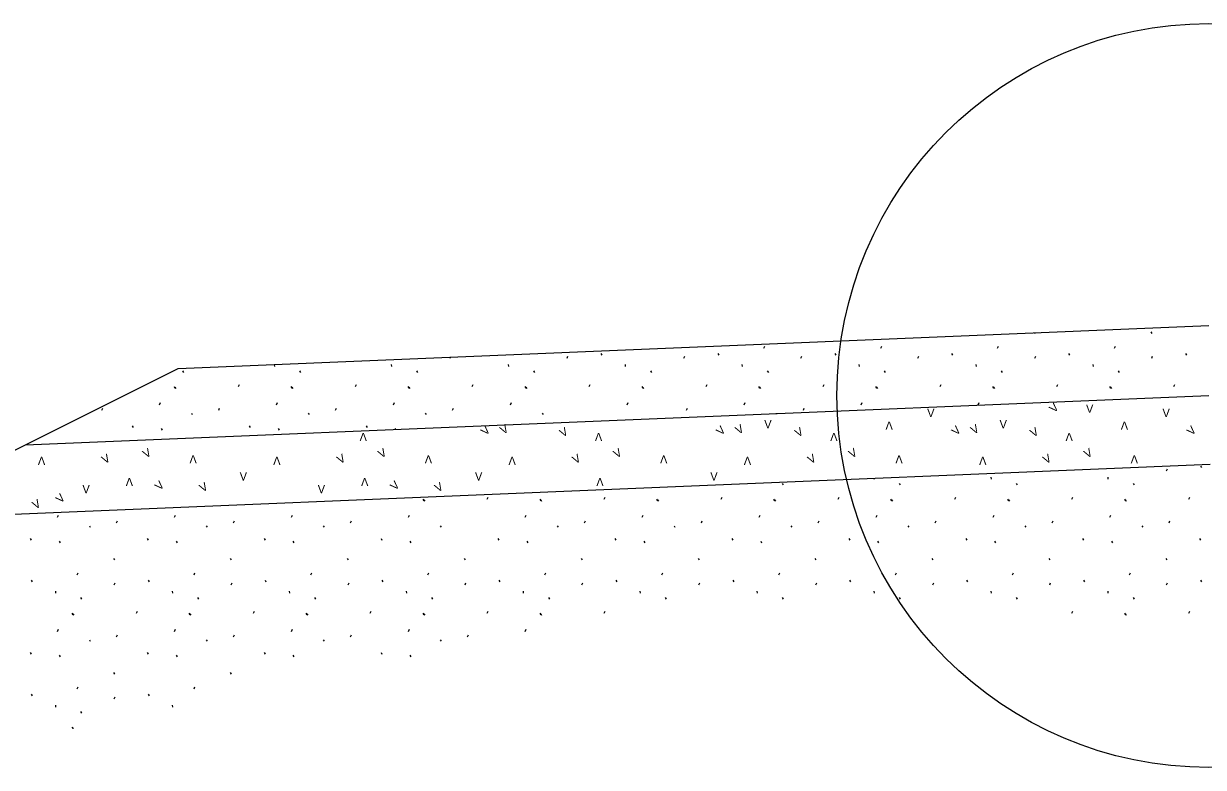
# Model space of a CAD drawing. Extents: x 1007 to 1035.5, y 1000.5 to 1021.5.
# Drawn here: x 1008.742 to 1011.603, y 1011.553 to 1013.357 of the extents above; entities that cross this region are included whole.
import ezdxf

# ---------------------------------------------------------------- set-up
doc = ezdxf.new("R2010")
doc.units = 0
doc.layers.add('Level 1', color=7, linetype='Continuous')

msp = doc.modelspace()

# ---------------------------------------------------------------- linework, layer by layer
at = {"layer": 'Level 1'}
for p, q in [((1009.1163, 1012.5207), (1011.6163, 1012.6248)), ((1011.4755, 1012.6094), (1011.4779, 1012.6059)), ((1011.1934, 1012.6073), (1011.1943, 1012.6059)), ((1010.1417, 1012.5569), (1010.1441, 1012.5533)), ((1010.4253, 1012.5569), (1010.4277, 1012.5533)), ((1010.5368, 1012.5697), (1010.5391, 1012.575)), ((1010.7088, 1012.5569), (1010.7113, 1012.5533)), ((1010.8203, 1012.5697), (1010.8227, 1012.575)), ((1010.9924, 1012.5569), (1010.9948, 1012.5533)), ((1011.1039, 1012.5697), (1011.1063, 1012.575)), ((1011.276, 1012.5569), (1011.2784, 1012.5533)), ((1011.3875, 1012.5697), (1011.3898, 1012.575)), ((1011.5596, 1012.5569), (1011.562, 1012.5533)), ((1009.3496, 1012.5304), (1009.3502, 1012.5253)), ((1009.6332, 1012.5306), (1009.6338, 1012.5253)), ((1009.776, 1012.5454), (1009.7773, 1012.5482)), ((1009.9168, 1012.5306), (1009.9173, 1012.5253)), ((1010.0596, 1012.5454), (1010.0619, 1012.5508)), ((1010.2003, 1012.5306), (1010.2009, 1012.5253)), ((1010.3432, 1012.5454), (1010.3455, 1012.5508)), ((1010.4839, 1012.5306), (1010.4845, 1012.5253)), ((1010.6268, 1012.5454), (1010.6291, 1012.5508)), ((1010.7675, 1012.5306), (1010.7681, 1012.5253)), ((1010.9103, 1012.5454), (1010.9127, 1012.5508)), ((1011.0511, 1012.5306), (1011.0517, 1012.5253)), ((1011.1939, 1012.5454), (1011.1963, 1012.5508)), ((1011.3347, 1012.5306), (1011.3353, 1012.5253)), ((1011.4775, 1012.5454), (1011.4798, 1012.5508)), ((1007.7824, 1011.8538), (1009.1163, 1012.5207)), ((1009.1274, 1012.5148), (1009.1298, 1012.5113)), ((1009.411, 1012.5148), (1009.4134, 1012.5113)), ((1009.6946, 1012.5148), (1009.697, 1012.5113)), ((1009.9782, 1012.5148), (1009.9806, 1012.5113)), ((1010.2618, 1012.5148), (1010.2642, 1012.5113)), ((1010.5453, 1012.5148), (1010.5478, 1012.5113)), ((1010.8289, 1012.5148), (1010.8313, 1012.5113)), ((1011.1125, 1012.5148), (1011.1149, 1012.5113)), ((1011.3961, 1012.5148), (1011.3985, 1012.5113)), ((1009.1064, 1012.4768), (1009.1088, 1012.4732)), ((1009.1088, 1012.4754), (1009.1111, 1012.4718)), ((1009.2627, 1012.4768), (1009.2651, 1012.4821)), ((1009.39, 1012.4768), (1009.3923, 1012.4732)), ((1009.3923, 1012.4754), (1009.3947, 1012.4718)), ((1009.5463, 1012.4768), (1009.5487, 1012.4821)), ((1009.6736, 1012.4768), (1009.6759, 1012.4732)), ((1009.6759, 1012.4754), (1009.6783, 1012.4718)), ((1009.8298, 1012.4768), (1009.8323, 1012.4821)), ((1009.9572, 1012.4768), (1009.9595, 1012.4732)), ((1009.9595, 1012.4754), (1009.9618, 1012.4718)), ((1010.1134, 1012.4768), (1010.1158, 1012.4821)), ((1010.2408, 1012.4768), (1010.2431, 1012.4732)), ((1010.2431, 1012.4754), (1010.2454, 1012.4718)), ((1010.397, 1012.4768), (1010.3994, 1012.4821)), ((1010.5243, 1012.4768), (1010.5267, 1012.4732)), ((1010.5267, 1012.4754), (1010.529, 1012.4718)), ((1010.6806, 1012.4768), (1010.683, 1012.4821)), ((1010.8079, 1012.4768), (1010.8103, 1012.4732)), ((1010.8103, 1012.4754), (1010.8126, 1012.4718)), ((1010.9642, 1012.4768), (1010.9666, 1012.4821)), ((1011.0915, 1012.4768), (1011.0938, 1012.4732)), ((1011.0938, 1012.4754), (1011.0962, 1012.4718)), ((1011.2478, 1012.4768), (1011.2502, 1012.4821)), ((1011.3751, 1012.4768), (1011.3774, 1012.4732)), ((1011.3774, 1012.4754), (1011.3798, 1012.4718)), ((1011.5313, 1012.4768), (1011.5338, 1012.4821)), ((1008.7461, 1012.3356), (1011.6163, 1012.4552)), ((1009.0714, 1012.4328), (1009.0738, 1012.4382)), ((1009.355, 1012.4328), (1009.3574, 1012.4382)), ((1009.6386, 1012.4328), (1009.641, 1012.4382)), ((1009.9222, 1012.4328), (1009.9246, 1012.4382)), ((1010.2058, 1012.4328), (1010.2082, 1012.4382)), ((1010.4893, 1012.4328), (1010.4918, 1012.4382)), ((1010.7729, 1012.4328), (1010.7753, 1012.4382)), ((1011.0565, 1012.4328), (1011.0589, 1012.4382)), ((1008.9312, 1012.4193), (1008.9335, 1012.4246)), ((1009.1485, 1012.4123), (1009.1508, 1012.4088)), ((1009.2148, 1012.4193), (1009.2171, 1012.4246)), ((1009.4321, 1012.4123), (1009.4344, 1012.4088)), ((1009.4983, 1012.4193), (1009.5007, 1012.4246)), ((1009.7157, 1012.4123), (1009.718, 1012.4088)), ((1009.7819, 1012.4193), (1009.7843, 1012.4246)), ((1009.9993, 1012.4123), (1010.0016, 1012.4088)), ((1010.3491, 1012.4193), (1010.3514, 1012.4246)), ((1010.5664, 1012.4123), (1010.567, 1012.4114)), ((1010.6327, 1012.4193), (1010.635, 1012.4246)), ((1009.0052, 1012.3813), (1009.0075, 1012.3778)), ((1009.2888, 1012.3813), (1009.2911, 1012.3778)), ((1009.5723, 1012.3813), (1009.5747, 1012.3778)), ((1009.0751, 1012.3749), (1009.0775, 1012.3714)), ((1009.3587, 1012.3749), (1009.3611, 1012.3714)), ((1009.6423, 1012.3749), (1009.6436, 1012.373)), ((1008.3818, 1012.1534), (1011.6197, 1012.2883)), ((1011.5137, 1012.2723), (1011.516, 1012.2776)), ((1011.5958, 1012.2837), (1011.5982, 1012.2802)), ((1010.5815, 1012.2417), (1010.5839, 1012.2381)), ((1010.804, 1012.2543), (1010.8043, 1012.252)), ((1010.8651, 1012.2417), (1010.8675, 1012.2381)), ((1011.0873, 1012.2573), (1011.0878, 1012.252)), ((1011.1487, 1012.2417), (1011.1511, 1012.2381)), ((1011.3708, 1012.2573), (1011.3714, 1012.252)), ((1011.4323, 1012.2417), (1011.4347, 1012.2381)), ((1009.866, 1012.2036), (1009.8684, 1012.2088)), ((1010.1496, 1012.2036), (1010.152, 1012.2088)), ((1010.4332, 1012.2036), (1010.4356, 1012.2088)), ((1010.7168, 1012.2036), (1010.7192, 1012.2088)), ((1011.0003, 1012.2036), (1011.0028, 1012.2088)), ((1011.2839, 1012.2036), (1011.2863, 1012.2088)), ((1011.5675, 1012.2036), (1011.5699, 1012.2088)), ((1009.7098, 1012.2036), (1009.7121, 1012.2)), ((1009.7121, 1012.2022), (1009.7144, 1012.1987)), ((1009.9933, 1012.2036), (1009.9957, 1012.2)), ((1009.9957, 1012.2022), (1009.998, 1012.1987)), ((1010.2769, 1012.2036), (1010.2793, 1012.2)), ((1010.2793, 1012.2022), (1010.2816, 1012.1987)), ((1010.5605, 1012.2036), (1010.5628, 1012.2)), ((1010.5628, 1012.2022), (1010.5652, 1012.1987)), ((1010.8441, 1012.2036), (1010.8464, 1012.2)), ((1010.8464, 1012.2022), (1010.8488, 1012.1987)), ((1011.1277, 1012.2036), (1011.13, 1012.2)), ((1011.13, 1012.2022), (1011.1323, 1012.1987)), ((1011.4113, 1012.2036), (1011.4136, 1012.2)), ((1011.4136, 1012.2022), (1011.4159, 1012.1987)), ((1008.824, 1012.1597), (1008.8264, 1012.165)), ((1009.1076, 1012.1597), (1009.11, 1012.165)), ((1009.3912, 1012.1597), (1009.3936, 1012.165)), ((1009.6748, 1012.1597), (1009.6772, 1012.165)), ((1009.9583, 1012.1597), (1009.9608, 1012.165)), ((1010.2419, 1012.1597), (1010.2443, 1012.165)), ((1010.5255, 1012.1597), (1010.5279, 1012.165)), ((1010.8091, 1012.1597), (1010.8115, 1012.165)), ((1011.0927, 1012.1597), (1011.0951, 1012.165)), ((1011.3763, 1012.1597), (1011.3787, 1012.165)), ((1008.9011, 1012.1392), (1008.9034, 1012.1356)), ((1008.9673, 1012.1461), (1008.9697, 1012.1513)), ((1009.1847, 1012.1392), (1009.187, 1012.1356)), ((1009.2509, 1012.1461), (1009.2533, 1012.1513)), ((1009.4683, 1012.1392), (1009.4706, 1012.1356)), ((1009.5345, 1012.1461), (1009.5368, 1012.1513)), ((1009.7518, 1012.1392), (1009.7542, 1012.1356)), ((1010.0354, 1012.1392), (1010.0378, 1012.1356)), ((1010.1017, 1012.1461), (1010.104, 1012.1513)), ((1010.319, 1012.1392), (1010.3213, 1012.1356)), ((1010.3853, 1012.1461), (1010.3876, 1012.1513)), ((1010.6026, 1012.1392), (1010.6049, 1012.1356)), ((1010.6688, 1012.1461), (1010.6712, 1012.1513)), ((1010.8862, 1012.1392), (1010.8885, 1012.1356)), ((1010.9524, 1012.1461), (1010.9548, 1012.1513)), ((1011.1698, 1012.1392), (1011.1721, 1012.1356)), ((1011.236, 1012.1461), (1011.2383, 1012.1513)), ((1011.4533, 1012.1392), (1011.4557, 1012.1356)), ((1011.5196, 1012.1461), (1011.5219, 1012.1513)), ((1008.7578, 1012.1082), (1008.7601, 1012.1046)), ((1008.8277, 1012.1018), (1008.8301, 1012.0982)), ((1009.0413, 1012.1082), (1009.0437, 1012.1046)), ((1009.1113, 1012.1018), (1009.1137, 1012.0982)), ((1009.3249, 1012.1082), (1009.3273, 1012.1046)), ((1009.3948, 1012.1018), (1009.3973, 1012.0982)), ((1009.6085, 1012.1082), (1009.6108, 1012.1046)), ((1009.6784, 1012.1018), (1009.6808, 1012.0982)), ((1009.8921, 1012.1082), (1009.8944, 1012.1046)), ((1009.962, 1012.1018), (1009.9644, 1012.0982)), ((1010.1757, 1012.1082), (1010.178, 1012.1046)), ((1010.2456, 1012.1018), (1010.248, 1012.0982)), ((1010.4593, 1012.1082), (1010.4616, 1012.1046)), ((1010.5292, 1012.1018), (1010.5316, 1012.0982)), ((1010.7428, 1012.1082), (1010.7452, 1012.1046)), ((1010.8128, 1012.1018), (1010.8152, 1012.0982)), ((1011.0264, 1012.1082), (1011.0288, 1012.1046)), ((1011.0963, 1012.1018), (1011.0988, 1012.0982)), ((1011.31, 1012.1082), (1011.3123, 1012.1046)), ((1011.3799, 1012.1018), (1011.3823, 1012.0982)), ((1011.5936, 1012.1082), (1011.5959, 1012.1046)), ((1008.9594, 1012.0597), (1008.9618, 1012.0562)), ((1009.243, 1012.0597), (1009.2454, 1012.0562)), ((1009.5266, 1012.0597), (1009.529, 1012.0562)), ((1009.8102, 1012.0597), (1009.8126, 1012.0562)), ((1010.0938, 1012.0597), (1010.0962, 1012.0562)), ((1010.3773, 1012.0597), (1010.3798, 1012.0562)), ((1010.6609, 1012.0597), (1010.6633, 1012.0562)), ((1010.9445, 1012.0597), (1010.9469, 1012.0562)), ((1011.2281, 1012.0597), (1011.2305, 1012.0562)), ((1011.5117, 1012.0597), (1011.5141, 1012.0562)), ((1008.8714, 1012.0199), (1008.8738, 1012.0253)), ((1009.155, 1012.0199), (1009.1573, 1012.0253)), ((1009.4386, 1012.0199), (1009.4409, 1012.0253)), ((1009.7222, 1012.0199), (1009.7245, 1012.0253)), ((1010.0058, 1012.0199), (1010.0081, 1012.0253)), ((1010.2893, 1012.0199), (1010.2917, 1012.0253)), ((1010.5729, 1012.0199), (1010.5753, 1012.0253)), ((1010.8565, 1012.0199), (1010.8588, 1012.0253)), ((1011.1401, 1012.0199), (1011.1424, 1012.0253)), ((1011.4237, 1012.0199), (1011.426, 1012.0253)), ((1008.7599, 1012.0072), (1008.7623, 1012.0036)), ((1008.8186, 1011.9808), (1008.8192, 1011.9755)), ((1008.9614, 1011.9957), (1008.9638, 1012.001)), ((1009.0435, 1012.0072), (1009.0459, 1012.0036)), ((1009.1022, 1011.9808), (1009.1028, 1011.9755)), ((1009.245, 1011.9957), (1009.2473, 1012.001)), ((1009.3271, 1012.0072), (1009.3295, 1012.0036)), ((1009.3858, 1011.9808), (1009.3863, 1011.9755)), ((1009.5286, 1011.9957), (1009.5309, 1012.001)), ((1009.6107, 1012.0072), (1009.6131, 1012.0036)), ((1009.6693, 1011.9808), (1009.6699, 1011.9755)), ((1009.8122, 1011.9957), (1009.8145, 1012.001)), ((1009.8943, 1012.0072), (1009.8967, 1012.0036)), ((1009.9529, 1011.9808), (1009.9535, 1011.9755)), ((1010.0958, 1011.9957), (1010.0981, 1012.001)), ((1010.1778, 1012.0072), (1010.1803, 1012.0036)), ((1010.2365, 1011.9808), (1010.2371, 1011.9755)), ((1010.3793, 1011.9957), (1010.3817, 1012.001)), ((1010.4614, 1012.0072), (1010.4638, 1012.0036)), ((1010.5201, 1011.9808), (1010.5207, 1011.9755)), ((1010.6629, 1011.9957), (1010.6653, 1012.001)), ((1010.745, 1012.0072), (1010.7474, 1012.0036)), ((1010.8037, 1011.9808), (1010.8043, 1011.9755)), ((1010.9465, 1011.9957), (1010.9488, 1012.001)), ((1011.0286, 1012.0072), (1011.031, 1012.0036)), ((1011.0873, 1011.9808), (1011.0878, 1011.9755)), ((1011.2301, 1011.9957), (1011.2324, 1012.001)), ((1011.3122, 1012.0072), (1011.3146, 1012.0036)), ((1011.3708, 1011.9808), (1011.3714, 1011.9755)), ((1011.5137, 1011.9957), (1011.516, 1012.001)), ((1011.5958, 1012.0072), (1011.5982, 1012.0036)), ((1008.88, 1011.9651), (1008.8824, 1011.9616)), ((1009.1636, 1011.9651), (1009.166, 1011.9616)), ((1009.4472, 1011.9651), (1009.4496, 1011.9616)), ((1009.7308, 1011.9651), (1009.7332, 1011.9616)), ((1010.0143, 1011.9651), (1010.0168, 1011.9616)), ((1010.2979, 1011.9651), (1010.3003, 1011.9616)), ((1010.5815, 1011.9651), (1010.5839, 1011.9616)), ((1010.8651, 1011.9651), (1010.8675, 1011.9616)), ((1011.1487, 1011.9651), (1011.1511, 1011.9616)), ((1011.4323, 1011.9651), (1011.4347, 1011.9616)), ((1008.859, 1011.927), (1008.8613, 1011.9234)), ((1008.8613, 1011.9257), (1008.8637, 1011.9221)), ((1009.0153, 1011.927), (1009.0177, 1011.9323)), ((1009.1426, 1011.927), (1009.1449, 1011.9234)), ((1009.1449, 1011.9257), (1009.1473, 1011.9221)), ((1009.2988, 1011.927), (1009.3013, 1011.9323)), ((1009.4262, 1011.927), (1009.4285, 1011.9234)), ((1009.4285, 1011.9257), (1009.4308, 1011.9221)), ((1009.5824, 1011.927), (1009.5848, 1011.9323)), ((1009.7098, 1011.927), (1009.7121, 1011.9234)), ((1009.7121, 1011.9257), (1009.7144, 1011.9221)), ((1009.866, 1011.927), (1009.8684, 1011.9323)), ((1009.9933, 1011.927), (1009.9957, 1011.9234)), ((1009.9957, 1011.9257), (1009.998, 1011.9221)), ((1010.1496, 1011.927), (1010.152, 1011.9323)), ((1011.2839, 1011.927), (1011.2863, 1011.9323)), ((1011.4113, 1011.927), (1011.4136, 1011.9234)), ((1011.4136, 1011.9257), (1011.4159, 1011.9221)), ((1011.5675, 1011.927), (1011.5699, 1011.9323)), ((1008.824, 1011.8831), (1008.8264, 1011.8884)), ((1008.9673, 1011.8695), (1008.9697, 1011.8748)), ((1009.1076, 1011.8831), (1009.11, 1011.8884)), ((1009.2509, 1011.8695), (1009.2533, 1011.8748)), ((1009.3912, 1011.8831), (1009.3936, 1011.8884)), ((1009.5345, 1011.8695), (1009.5368, 1011.8748)), ((1009.6748, 1011.8831), (1009.6772, 1011.8884)), ((1009.8181, 1011.8695), (1009.8204, 1011.8748)), ((1009.9583, 1011.8831), (1009.9608, 1011.8884)), ((1008.9011, 1011.8626), (1008.9034, 1011.859)), ((1009.1847, 1011.8626), (1009.187, 1011.859)), ((1009.4683, 1011.8626), (1009.4706, 1011.859)), ((1009.7518, 1011.8626), (1009.7542, 1011.859)), ((1008.7578, 1011.8316), (1008.7601, 1011.8281)), ((1008.8277, 1011.8252), (1008.8301, 1011.8217)), ((1009.0413, 1011.8316), (1009.0437, 1011.8281)), ((1009.1113, 1011.8252), (1009.1137, 1011.8217)), ((1009.3249, 1011.8316), (1009.3273, 1011.8281)), ((1009.3948, 1011.8252), (1009.3973, 1011.8217)), ((1009.6085, 1011.8316), (1009.6108, 1011.8281)), ((1009.6784, 1011.8252), (1009.6808, 1011.8217)), ((1008.9594, 1011.7832), (1008.9618, 1011.7796)), ((1009.243, 1011.7832), (1009.2454, 1011.7796)), ((1008.7599, 1011.7306), (1008.7623, 1011.7271)), ((1008.8714, 1011.7434), (1008.8738, 1011.7488)), ((1008.9614, 1011.7192), (1008.9638, 1011.7244)), ((1009.0435, 1011.7306), (1009.0459, 1011.7271)), ((1009.155, 1011.7434), (1009.1573, 1011.7488)), ((1008.8186, 1011.7043), (1008.8192, 1011.6989)), ((1009.1022, 1011.7043), (1009.1028, 1011.6989)), ((1008.88, 1011.6886), (1008.8824, 1011.685)), ((1008.859, 1011.6504), (1008.8612, 1011.6473)), ((1008.8613, 1011.6491), (1008.8624, 1011.6475))]:
    msp.add_line(p, q, dxfattribs=at)
msp.add_circle((1011.6163, 1012.4552), 0.902, dxfattribs=at)

# ---------------------------------------------------------------- texts
for rotation, p in [(45, (1011.2412, 1012.4118)), (45, (1009.8624, 1012.3568)), (30, (1009.9043, 1012.36)), (45, (1010.4331, 1012.3568)), (30, (1010.475, 1012.36)), (180, (1010.8497, 1012.3921)), (45, (1011.0038, 1012.3568)), (30, (1011.0457, 1012.36)), (180, (1011.4203, 1012.3921)), (45, (1011.5744, 1012.3568)), (180, (1009.5743, 1012.3646)), (30, (1010.0487, 1012.3531)), (180, (1010.145, 1012.3646)), (30, (1010.6193, 1012.3531)), (180, (1010.7157, 1012.3646)), (30, (1011.19, 1012.3531)), (180, (1011.2863, 1012.3646)), (30, (1009.0379, 1012.3022)), (30, (1009.6086, 1012.3022)), (30, (1010.1793, 1012.3022)), (30, (1010.7499, 1012.3022)), (30, (1011.3206, 1012.3022)), (180, (1008.7941, 1012.3068)), (30, (1008.9383, 1012.2884)), (180, (1009.1617, 1012.3103)), (180, (1009.3648, 1012.3068)), (30, (1009.5089, 1012.2884)), (180, (1009.7323, 1012.3103)), (180, (1009.9354, 1012.3068)), (30, (1010.0796, 1012.2884)), (180, (1010.303, 1012.3103)), (180, (1010.5061, 1012.3068)), (30, (1010.6503, 1012.2884)), (180, (1010.8737, 1012.3103)), (180, (1011.0768, 1012.3068)), (30, (1011.2209, 1012.2884)), (180, (1011.4443, 1012.3103)), (180, (1009.0071, 1012.2553)), (45, (1009.0719, 1012.2234)), (30, (1009.1753, 1012.2197)), (180, (1009.5778, 1012.2553)), (45, (1009.6426, 1012.2234)), (30, (1009.746, 1012.2197)), (180, (1010.1484, 1012.2553)), (45, (1008.8314, 1012.1925)), (30, (1008.7699, 1012.1785))]:
    msp.add_text('V', height=0.02, rotation=rotation, dxfattribs=at).set_placement(p)
for p in [(1010.933, 1012.403), (1011.3182, 1012.4133), (1011.5037, 1012.403), (1010.5379, 1012.3755), (1011.1086, 1012.3755), (1009.2657, 1012.249), (1009.8363, 1012.249), (1010.407, 1012.249), (1008.8843, 1012.2181), (1009.455, 1012.2181)]:
    msp.add_text('V', height=0.02, dxfattribs=at).set_placement(p)

doc.saveas('drawing.dxf')
